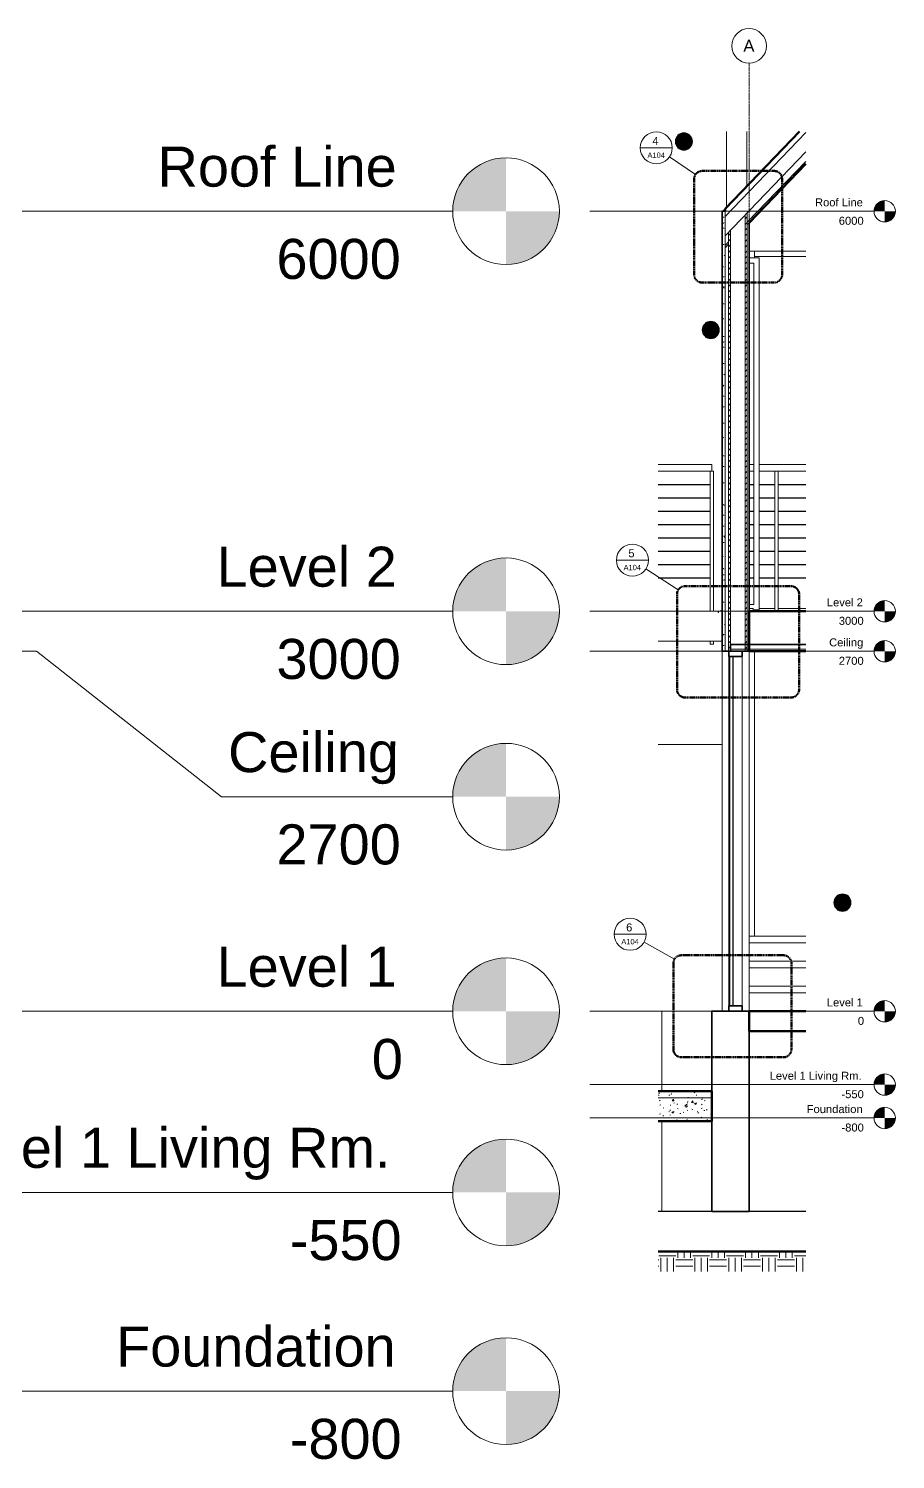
# Model space of a CAD drawing. Header units: millimetres. Extents: x -24070 to 93572, y -3360 to 13033.
# Drawn here: x 82412 to 88911, y -3360 to 7370 of the extents above; entities that cross this region are included whole.
import ezdxf

# ---------------------------------------------------------------- set-up
doc = ezdxf.new("R2010")
doc.units = ezdxf.units.MM
for name, pattern in [('Dash', [6.349999999999998, 3.174999999999999, -3.174999999999999]), ('Dash - Tight', [4.5, 3, -1.5]), ('Grid Line', [22.224999999999994, 12.7, -3.174999999999999, 3.174999999999999, -3.174999999999999])]:
    doc.linetypes.add(name, pattern=pattern)
for name, color, linetype, lineweight in [('A-ANNO-NOTE', 131, 'Continuous', 9), ('A-ANNO-SYMB', 150, 'Continuous', 9), ('A-CLNG', 13, 'Continuous', 9), ('A-DOOR', 31, 'Continuous', 9), ('A-FLOR', 192, 'Continuous', 9), ('A-FLOR-HRAL', 11, 'Continuous', 9), ('A-FLOR-LEVL', 51, 'Continuous', 9), ('A-FLOR-MCUT', 51, 'Continuous', 9), ('A-FLOR-PATT', 8, 'Continuous', 35), ('A-GLAZ', 151, 'Continuous', 9), ('A-GLAZ-CURT', 52, 'Continuous', 9), ('A-GLAZ-CWMG', 51, 'Continuous', 9), ('A-ROOF', 132, 'Continuous', 9), ('A-ROOF-PATT', 132, 'Continuous', 35), ('A-WALL', 113, 'Continuous', 9), ('A-WALL-PATT', 111, 'Continuous', 9), ('C-BLDG-PADS', 91, 'Continuous', 9), ('C-TOPO', 7, 'Continuous', 9), ('L-SITE', 91, 'Continuous', 9), ('S-GRID', 1, 'Continuous', 9), ('S-GRID-IDEN', 1, 'Continuous', 9), ('S-STRS', 31, 'Continuous', 9)]:
    doc.layers.add(name, color=color, linetype=linetype, lineweight=lineweight)
doc.styles.add('Arial', font='arial.ttf', dxfattribs={"height": 299.9999999999997})
doc.styles.add('Arial_3', font='arial.ttf', dxfattribs={"height": 59.99999999999996})
doc.styles.add('Arial_4', font='arial.ttf', dxfattribs={"height": 89.99999999999994})
doc.styles.add('Arial_5', font='arial.ttf', dxfattribs={"height": 39.99999999999998})
doc.styles.add('Arial_B_1', font='arialbd.ttf', dxfattribs={"height": 89.296875})
pattern_1 = [(0, (91074.57133893238, 1850), (162.56, 40.64), [6.706, -115.214, 6.706, -115.214, -650.24]), (0, (91074.57133893238, 1850), (162.56, 40.64), [-243.84, 6.706, -237.134, 6.706, -115.214, -284.48]), (0, (91074.57133893238, 1850), (162.56, 40.64), [-609.6, 6.706, -74.574, 6.706, -196.494]), (120, (91135.53133893239, 1870.32), (-116.4752724097995, 120.4610896391984), [6.705999999999999, -115.214, 6.705999999999999, -115.214, -650.2399999999998]), (120, (91135.53133893239, 1870.32), (-116.4752724097995, 120.4610896391984), [-243.8399999999999, 6.705999999999999, -237.134, 6.705999999999999, -115.214, -284.4799999999999]), (120, (91135.53133893239, 1870.32), (-116.4752724097995, 120.4610896391984), [-609.5999999999998, 6.705999999999999, -74.57399999999997, 6.705999999999999, -196.494]), (240, (91155.85133893238, 1951.6), (-46.08472759020037, -161.1010896391984), [6.706, -115.214, 6.706, -115.214, -650.24]), (240, (91155.85133893238, 1951.6), (-46.08472759020037, -161.1010896391984), [-243.84, 6.706, -237.134, 6.706, -115.214, -284.48]), (240, (91155.85133893238, 1951.6), (-46.08472759020037, -161.1010896391984), [-609.6, 6.706, -74.574, 6.706, -196.494])]
pattern_2 = [(45, (91074.57133893238, 1850), (-21.21320343559643, 21.21320343559643), [])]

# ---------------------------------------------------------------- blocks, each defined once
blk = doc.blocks.new('M_Wind Power Generator - 9 Meters High-397393-Typ_ Wall Section')
at = {"layer": 'L-SITE', "lineweight": 18}
for p, q in [((-2966.770854431857, 6597.592295003196), (-2966.770854431857, 6029.975887697459)), ((-2814.370854431855, 6188.391996481596), (-2814.370854431855, 6597.592295003196))]:
    blk.add_line(p, q, dxfattribs=at)
blk = doc.blocks.new('Entrance door - Entrance door-978910-Typ_ Wall Section')
at = {"layer": 'A-DOOR', "lineweight": 18}
for p, q in [((-2723.006021418379, 5650.000000000001), (-2798.40602141825, 5650.000000000001)), ((-2798.40602141825, 5610), (-2763.006021418382, 5610)), ((-2763.006021418382, 3050), (-2763.006021418382, 5610)), ((-2723.006021418379, 5650.000000000001), (-2723.006021418379, 3010)), ((-2798.406021418252, 3050), (-2763.006021418382, 3050)), ((-2723.006021418379, 3010), (-2768.406021418239, 3010))]:
    blk.add_line(p, q, dxfattribs=at)
blk = doc.blocks.new('Single Window - Standard-818875-Typ_ Wall Section')
at = {"layer": 'A-GLAZ', "lineweight": 18}
for p, q in [((-3000.406021418261, 3006.001329554981), (-3030.406021418259, 3000.000000000005)), ((-2768.406021418237, 3020.000000000005), (-2798.406021418263, 3020.000000000005)), ((-2798.406021418263, 3005.000000000069), (-2768.406021418237, 3005.000000000069)), ((-2768.406021418237, 3005.000000000069), (-2768.406021418237, 3020.000000000005)), ((-3030.406021418259, 3000.000000000005), (-3030.406021418259, 2989.999999999995)), ((-3030.406021418259, 2989.999999999995), (-3028.406021418259, 2989.999999999995)), ((-3028.40602141826, 2998.360463446556), (-3000.406021418263, 3003.961704364537)), ((-3028.406021418259, 2989.999999999995), (-3028.406021418259, 2998.360463446556))]:
    blk.add_line(p, q, dxfattribs=at)
blk = doc.blocks.new('Railing - 25mm-489599-Typ_ Wall Section')
at = {"layer": 'A-FLOR-HRAL', "lineweight": 18}
for p, q in [((-2604.671647354975, 3000), (-2604.671647354975, 4050)), ((-2579.671647354975, 4050), (-2579.671647354975, 3000))]:
    blk.add_line(p, q, dxfattribs=at)
blk = doc.blocks.new('Railing - Railing-567888-Typ_ Wall Section')
at = {"layer": 'A-FLOR-HRAL', "lineweight": 18}
for p, q in [((-2763.006021418388, 3951.587500000004), (-2798.406021418257, 3951.587500000004)), ((-2798.406021418257, 3948.412500000002), (-2763.006021418388, 3948.412500000002)), ((-2604.671647354981, 3951.587500000004), (-2723.006021418382, 3951.587500000004)), ((-2723.006021418382, 3948.412500000002), (-2604.671647354981, 3948.412500000002)), ((-2373.063812032947, 3951.587500000004), (-2579.67164735498, 3951.587500000004)), ((-2579.67164735498, 3948.412500000002), (-2373.063812032947, 3948.412500000002)), ((-2763.006021418388, 3851.587500000003), (-2798.406021418257, 3851.587500000003)), ((-2798.406021418257, 3848.412500000002), (-2763.006021418388, 3848.412500000002)), ((-2604.671647354981, 3851.587500000003), (-2723.006021418382, 3851.587500000003)), ((-2723.006021418382, 3848.412500000002), (-2604.671647354981, 3848.412500000002)), ((-2373.063812032947, 3851.587500000003), (-2579.67164735498, 3851.587500000003)), ((-2579.67164735498, 3848.412500000002), (-2373.063812032947, 3848.412500000002)), ((-2763.006021418388, 3751.587500000004), (-2798.406021418257, 3751.587500000004)), ((-2798.406021418257, 3748.412500000002), (-2763.006021418388, 3748.412500000002)), ((-2763.006021418388, 3651.587500000002), (-2798.406021418257, 3651.587500000002)), ((-2798.406021418257, 3648.412500000002), (-2763.006021418388, 3648.412500000002)), ((-2604.671647354981, 3751.587500000004), (-2723.006021418382, 3751.587500000004)), ((-2723.006021418382, 3748.412500000002), (-2604.671647354981, 3748.412500000002)), ((-2604.671647354981, 3651.587500000002), (-2723.006021418382, 3651.587500000002)), ((-2723.006021418382, 3648.412500000002), (-2604.671647354981, 3648.412500000002)), ((-2373.063812032947, 3751.587500000004), (-2579.67164735498, 3751.587500000004)), ((-2579.67164735498, 3748.412500000002), (-2373.063812032947, 3748.412500000002)), ((-2373.063812032947, 3651.587500000002), (-2579.67164735498, 3651.587500000002)), ((-2579.67164735498, 3648.412500000002), (-2373.063812032947, 3648.412500000002)), ((-2763.006021418388, 3551.587500000002), (-2798.406021418257, 3551.587500000002)), ((-2798.406021418257, 3548.412500000002), (-2763.006021418388, 3548.412500000002)), ((-2604.671647354981, 3551.587500000002), (-2723.006021418382, 3551.587500000002)), ((-2723.006021418382, 3548.412500000002), (-2604.671647354981, 3548.412500000002)), ((-2373.063812032947, 3551.587500000002), (-2579.67164735498, 3551.587500000002)), ((-2579.67164735498, 3548.412500000002), (-2373.063812032947, 3548.412500000002)), ((-2763.006021418388, 3451.587500000002), (-2798.406021418257, 3451.587500000002)), ((-2798.406021418257, 3448.412500000002), (-2763.006021418388, 3448.412500000002)), ((-2604.671647354981, 3451.587500000002), (-2723.006021418382, 3451.587500000002)), ((-2723.006021418382, 3448.412500000002), (-2604.671647354981, 3448.412500000002)), ((-2373.063812032947, 3451.587500000002), (-2579.67164735498, 3451.587500000002)), ((-2579.67164735498, 3448.412500000002), (-2373.063812032947, 3448.412500000002)), ((-2763.006021418388, 3351.587500000002), (-2798.406021418257, 3351.587500000002)), ((-2798.406021418257, 3348.412500000002), (-2763.006021418388, 3348.412500000002)), ((-2604.671647354981, 3351.587500000002), (-2723.006021418382, 3351.587500000002)), ((-2723.006021418382, 3348.412500000002), (-2604.671647354981, 3348.412500000002)), ((-2373.063812032947, 3351.587500000002), (-2579.67164735498, 3351.587500000002)), ((-2579.67164735498, 3348.412500000002), (-2373.063812032947, 3348.412500000002)), ((-2763.006021418388, 3251.587500000002), (-2798.406021418257, 3251.587500000002)), ((-2798.406021418257, 3248.412500000001), (-2763.006021418388, 3248.412500000001)), ((-2604.671647354981, 3251.587500000002), (-2723.006021418382, 3251.587500000002)), ((-2723.006021418382, 3248.412500000001), (-2604.671647354981, 3248.412500000001)), ((-2373.063812032947, 3251.587500000002), (-2579.67164735498, 3251.587500000002)), ((-2579.67164735498, 3248.412500000001), (-2373.063812032947, 3248.412500000001))]:
    blk.add_line(p, q, dxfattribs=at)
blk.add_blockref('Railing - 25mm-489599-Typ_ Wall Section', (0, 0))
blk = doc.blocks.new('Top Rail Type - Top Rail_Internal_-568015-Typ_ Wall Section')
at = {"layer": 'A-FLOR-HRAL', "lineweight": 18}
for p, q in [((-2763.006021418384, 4100), (-2798.406021418253, 4100)), ((-2373.063812032944, 4100), (-2723.006021418379, 4100)), ((-2798.406021418253, 4050), (-2763.006021418383, 4050)), ((-2723.006021418379, 4050), (-2373.063812032944, 4050))]:
    blk.add_line(p, q, dxfattribs=at)
blk = doc.blocks.new('System Panel - Glazed-708065-Typ_ Wall Section')
at = {"layer": 'A-GLAZ-CURT', "lineweight": 18}
h = blk.add_hatch(dxfattribs=at)
h.set_pattern_fill('FP_22', color=256, style=0, pattern_type=2)
h.set_pattern_definition([(70, (-2100.406, 2010), (-973.8946351184752, 248.050881247078), [799.9999999999999, -2500]), (70, (-2108.406, 1810), (-973.8946351184752, 248.050881247078), [1200, -2100]), (70, (-1978.406, 2010), (-973.8946351184752, 248.050881247078), [799.9999999999999, -2500])])
h.paths.add_polyline_path([(-2758.406021418233, 562.4999999999982), (-2373.063812032945, 562.4999999999982), (-2373.063812032945, 2700.000000000002), (-2758.406021418233, 2700.000000000002), (-2758.406021418233, 2322.927980487067)], flags=0)
blk = doc.blocks.new('Rectangular Mullion - 64 x 128 rectangular-708062-Typ_ Wall Section')
at = {"layer": 'A-GLAZ-CWMG', "lineweight": 18}
for q in [(-2758.406021418232, 5700), (-2373.063812032942, 5660.000000000001)]:
    blk.add_line((-2758.406021418232, 5660.000000000001), q, dxfattribs=at)
blk = doc.blocks.new('Rectangular Mullion - 64 x 128 rectangular-526918-Typ_ Wall Section')
at = {"layer": 'A-GLAZ-CWMG', "lineweight": 18}
for p, q in [((-2758.406021418232, 5650), (-2758.406021418232, 5700)), ((-2758.406021418232, 3000.000000000001), (-2758.406021418232, 3010))]:
    blk.add_line(p, q, dxfattribs=at)
blk = doc.blocks.new('System Panel - Glazed-708066-Typ_ Wall Section')
at = {"layer": 'A-GLAZ-CURT', "lineweight": 18}
h = blk.add_hatch(dxfattribs=at)
h.set_pattern_fill('FP_23', color=256, style=0, pattern_type=2)
h.set_pattern_definition([(70, (-2100.406, 4840), (-973.8946351184752, 248.050881247078), [799.9999999999999, -2500]), (70, (-2108.406, 4640), (-973.8946351184752, 248.050881247078), [1200, -2100]), (70, (-1978.406, 4840), (-973.8946351184752, 248.050881247078), [799.9999999999999, -2500])])
h.paths.add_polyline_path([(-2723.00602141838, 3020.000000000002), (-2604.671647354979, 3020.000000000002), (-2604.671647354979, 3248.412500000002), (-2723.00602141838, 3248.412500000002), (-2723.00602141838, 3050.000000000001)], flags=0)
h.paths.add_polyline_path([(-2373.063812032945, 3020.000000000002), (-2373.063812032945, 3248.412500000002), (-2579.671647354978, 3248.412500000002), (-2579.671647354978, 3020.000000000002)], flags=0)
h.paths.add_polyline_path([(-2649.704941065204, 3251.587500000004), (-2604.671647354979, 3251.587500000004), (-2604.671647354979, 3348.412500000003), (-2723.00602141838, 3348.412500000003), (-2723.00602141838, 3251.587500000004)], flags=0)
h.paths.add_polyline_path([(-2579.671647354978, 3251.587500000004), (-2373.063812032945, 3251.587500000004), (-2373.063812032945, 3348.412500000003), (-2579.671647354978, 3348.412500000003), (-2579.671647354978, 3258.01079928747)], flags=0)
h.paths.add_polyline_path([(-2604.671647354979, 3351.587500000004), (-2604.671647354979, 3448.412500000003), (-2723.00602141838, 3448.412500000003), (-2723.00602141838, 3351.587500000004), (-2649.704941065204, 3351.587500000004)], flags=0)
h.paths.add_polyline_path([(-2579.671647354978, 3351.587500000004), (-2373.063812032945, 3351.587500000004), (-2373.063812032945, 3448.412500000003), (-2579.671647354978, 3448.412500000003), (-2579.671647354978, 3391.594059116099)], flags=0)
h.paths.add_polyline_path([(-2604.671647354979, 3451.587500000004), (-2604.671647354979, 3548.412500000003), (-2723.00602141838, 3548.412500000003), (-2723.00602141838, 3451.587500000004), (-2649.704941065204, 3451.587500000004)], flags=0)
h.paths.add_polyline_path([(-2511.384376549075, 3451.587500000004), (-2373.063812032945, 3451.587500000004), (-2373.063812032945, 3548.412500000003), (-2579.671647354978, 3548.412500000003), (-2579.671647354978, 3451.587500000004)], flags=0)
h.paths.add_polyline_path([(-2442.224094291011, 3551.587500000004), (-2373.063812032945, 3551.587500000004), (-2373.063812032945, 3648.412500000003), (-2579.671647354978, 3648.412500000003), (-2579.671647354978, 3551.587500000004), (-2511.384376549075, 3551.587500000004)], flags=0)
h.paths.add_polyline_path([(-2723.00602141838, 3551.587500000004), (-2604.671647354979, 3551.587500000004), (-2604.671647354979, 3648.412500000003), (-2723.00602141838, 3648.412500000003), (-2723.00602141838, 3591.968948859043)], flags=0)
h.paths.add_polyline_path([(-2442.224094291011, 3651.587500000004), (-2373.063812032945, 3651.587500000004), (-2373.063812032945, 3748.412500000003), (-2579.671647354978, 3748.412500000003), (-2579.671647354978, 3651.587500000004), (-2511.384376549075, 3651.587500000004)], flags=0)
h.paths.add_polyline_path([(-2718.865223323267, 3651.587500000004), (-2604.671647354979, 3651.587500000004), (-2604.671647354979, 3748.412500000003), (-2723.00602141838, 3748.412500000003), (-2723.00602141838, 3651.587500000004)], flags=0)
h.paths.add_polyline_path([(-2723.00602141838, 3751.587500000005), (-2604.671647354979, 3751.587500000005), (-2604.671647354979, 3848.412500000004), (-2723.00602141838, 3848.412500000004), (-2723.00602141838, 3792.343838601987)], flags=0)
h.paths.add_polyline_path([(-2511.384376549075, 3751.587500000005), (-2373.063812032945, 3751.587500000005), (-2373.063812032945, 3848.412500000004), (-2579.671647354978, 3848.412500000004), (-2579.671647354978, 3751.587500000005)], flags=0)
h.paths.add_polyline_path([(-2723.00602141838, 3851.587500000004), (-2604.671647354979, 3851.587500000004), (-2604.671647354979, 3948.412500000004), (-2723.00602141838, 3948.412500000004), (-2723.00602141838, 3925.927098430615)], flags=0)
h.paths.add_polyline_path([(-2373.063812032945, 3851.587500000004), (-2373.063812032945, 3948.412500000004), (-2579.671647354978, 3948.412500000004), (-2579.671647354978, 3851.587500000004), (-2511.384376549075, 3851.587500000004)], flags=0)
h.paths.add_polyline_path([(-2604.671647354979, 3951.587500000005), (-2604.671647354979, 4050.000000000004), (-2723.00602141838, 4050.000000000004), (-2723.00602141838, 3951.587500000005), (-2649.704941065204, 3951.587500000005)], flags=0)
h.paths.add_polyline_path([(-2373.063812032945, 3951.587500000005), (-2373.063812032945, 4050.000000000004), (-2579.671647354978, 4050.000000000004), (-2579.671647354978, 3951.587500000005)], flags=0)
h.paths.add_polyline_path([(-2723.00602141838, 4100.000000000005), (-2373.063812032945, 4100.000000000005), (-2373.063812032945, 5660.000000000005), (-2758.406021418233, 5660.000000000005), (-2758.406021418233, 5650.000000000006), (-2723.00602141838, 5650.000000000006), (-2723.00602141838, 4193.093618087873)], flags=0)
blk = doc.blocks.new('Rectangular Mullion - 64 x 128 rectangular-459090-Typ_ Wall Section')
at = {"layer": 'A-GLAZ-CWMG', "lineweight": 18}
blk.add_line((-2758.406021418232, 562.5000000000002), (-2758.406021418232, 2700), dxfattribs=at)
blk = doc.blocks.new('Rectangular Mullion - 64 x 128 rectangular-708064-Typ_ Wall Section')
at = {"layer": 'A-GLAZ-CWMG', "lineweight": 18}
for p, q in [((-2758.406021418232, 3000.000000000001), (-2758.406021418232, 3010)), ((-2604.671647354975, 3020), (-2723.006021418377, 3020)), ((-2373.063812032942, 3020), (-2579.671647354975, 3020))]:
    blk.add_line(p, q, dxfattribs=at)
blk = doc.blocks.new('Railing - 25mm-490134-Typ_ Wall Section')
at = {"layer": 'A-FLOR-HRAL', "lineweight": 18}
for p, q in [((-3090.906021421626, 3000.000000000001), (-3090.906021421626, 4049.999999999999)), ((-3065.906021421626, 4049.999999999999), (-3078.406021421624, 4049.999999999999)), ((-3065.906021421626, 3000.000000000001), (-3065.906021421626, 4049.999999999999)), ((-3090.906021421626, 2753), (-3090.906021421626, 2775.000000000001)), ((-3090.906021421626, 2753), (-3065.906021421626, 2753)), ((-3065.906021421626, 2753), (-3065.906021421626, 2775.000000000001))]:
    blk.add_line(p, q, dxfattribs=at)
blk = doc.blocks.new('Railing - Railing-931570-Typ_ Wall Section')
at = {"layer": 'A-FLOR-HRAL', "lineweight": 18}
for p, q in [((-3090.906021421632, 3951.587500000004), (-3479.628328161979, 3951.587500000004)), ((-3479.628328161979, 3948.412500000002), (-3090.906021421632, 3948.412500000002)), ((-3090.906021421632, 3851.587500000003), (-3479.628328161979, 3851.587500000003)), ((-3479.628328161979, 3848.412500000002), (-3090.906021421632, 3848.412500000002)), ((-3090.906021421632, 3751.587500000004), (-3479.628328161979, 3751.587500000004)), ((-3479.628328161979, 3748.412500000002), (-3090.906021421632, 3748.412500000002)), ((-3090.906021421632, 3651.587500000002), (-3479.628328161979, 3651.587500000002)), ((-3479.628328161979, 3648.412500000002), (-3090.906021421632, 3648.412500000002)), ((-3090.906021421632, 3551.587500000002), (-3479.628328161979, 3551.587500000002)), ((-3479.628328161979, 3548.412500000002), (-3090.906021421632, 3548.412500000002)), ((-3090.906021421632, 3451.587500000002), (-3479.628328161979, 3451.587500000002)), ((-3479.628328161979, 3448.412500000002), (-3090.906021421632, 3448.412500000002)), ((-3090.906021421632, 3351.587500000002), (-3479.628328161979, 3351.587500000002)), ((-3479.628328161979, 3348.412500000002), (-3090.906021421632, 3348.412500000002)), ((-3090.906021421632, 3251.587500000002), (-3479.628328161979, 3251.587500000002)), ((-3479.628328161979, 3248.412500000001), (-3090.906021421632, 3248.412500000001))]:
    blk.add_line(p, q, dxfattribs=at)
blk.add_blockref('Railing - 25mm-490134-Typ_ Wall Section', (0, 0))
blk = doc.blocks.new('Top Rail Type - Top Rail_Internal_-931575-Typ_ Wall Section')
at = {"layer": 'A-FLOR-HRAL', "lineweight": 18}
for p, q in [((-3078.406021421626, 4100), (-3479.628328161975, 4100)), ((-3078.406021421626, 4100), (-3078.406021421626, 4050)), ((-3078.406021421626, 4050), (-3479.628328161975, 4050))]:
    blk.add_line(p, q, dxfattribs=at)
blk = doc.blocks.new('System Panel - Glazed-976966-Typ_ Wall Section')
at = {"layer": 'A-GLAZ-CURT', "lineweight": 25}
for p, q in [((-2943.856021419328, 2660.000000000149), (-2943.856021419328, 40)), ((-2918.456021419328, 2660.000000000149), (-2943.856021419328, 2660.000000000149)), ((-2918.456021419328, 40), (-2918.456021419328, 2660.000000000149)), ((-2943.856021419328, 40), (-2918.456021419328, 40))]:
    blk.add_line(p, q, dxfattribs=at)
blk = doc.blocks.new('Rectangular Mullion - 64 x 128 rectangular-909207-Typ_ Wall Section')
at = {"layer": 'A-GLAZ-CWMG', "lineweight": 35}
for p, q in [((-2949.406021419327, 2699.999999999963), (-2949.406021419327, 2659.999999999963)), ((-2849.406021419327, 2699.999999999963), (-2949.406021419327, 2699.999999999963)), ((-2849.406021419327, 2659.999999999963), (-2849.406021419327, 2699.999999999963)), ((-2949.406021419327, 2659.999999999963), (-2849.406021419327, 2659.999999999963))]:
    blk.add_line(p, q, dxfattribs=at)
blk = doc.blocks.new('Rectangular Mullion - 64 x 128 rectangular-485517-Typ_ Wall Section')
at = {"layer": 'A-GLAZ-CWMG', "lineweight": 35}
for p, q in [((-2949.406021419327, 40.00000000000011), (-2949.406021419327, 0)), ((-2849.406021419327, 40.00000000000011), (-2949.406021419327, 40.00000000000011)), ((-2949.406021419327, 0), (-2849.406021419327, 0)), ((-2849.406021419327, 0), (-2849.406021419327, 40.00000000000011))]:
    blk.add_line(p, q, dxfattribs=at)
blk = doc.blocks.new('Rectangular Mullion - 64 x 128 rectangular-976962-Typ_ Wall Section')
at = {"layer": 'A-GLAZ-CWMG', "lineweight": 18}
for p, q in [((-2949.406021419195, 39.99999999999962), (-2949.406021419195, 2659.999999999963)), ((-2849.406021419195, 2659.999999999963), (-2849.406021419195, 39.99999999999955))]:
    blk.add_line(p, q, dxfattribs=at)
blk = doc.blocks.new('Level - M_Level Head - Circle-24867-Building Section')
at = {"layer": 'A-FLOR-LEVL'}
h = blk.add_hatch(color=256, dxfattribs=at)
edge = h.paths.add_edge_path(flags=0)
edge.add_line((27833.9922750281, 1.288203209421295e-12), (27433.9922750281, 1.288203209421295e-12))
edge.add_arc((27833.9922750281, -1.394048223685772e-13), 399.9999999999994, 90.00000000000028, 180.0000000000002, ccw=False)
edge.add_line((27833.9922750281, 399.9999999999997), (27833.9922750281, 1.307398633798584e-12))
h = blk.add_hatch(color=256, dxfattribs=at)
edge = h.paths.add_edge_path(flags=0)
edge.add_line((27833.9922750281, -399.9999999999997), (27833.9922750281, -2.614797267597169e-12))
edge.add_line((27833.9922750281, -2.590844205840879e-12), (28233.9922750281, -2.590844205840879e-12))
edge.add_arc((27833.9922750281, -1.586231146433191e-13), 399.9999999999991, 269.99999999999994, 359.9999999999998, ccw=False)
blk.add_circle((27833.9922750281, 0), 400, dxfattribs=at)
blk = doc.blocks.new('Level - M_Level Head - Circle-24867-Typ_ Wall Section')
at = {"layer": 'A-FLOR-LEVL'}
h = blk.add_hatch(color=256, dxfattribs=at)
edge = h.paths.add_edge_path(flags=0)
edge.add_line((-1781.311960356177, 2.576406418842591e-13), (-1861.311960356177, 2.576406418842591e-13))
edge.add_arc((-1781.311960356177, -2.788096447371544e-14), 79.99999999999996, 90.00000000000028, 180.0000000000003, ccw=False)
edge.add_line((-1781.311960356177, 79.99999999999997), (-1781.311960356177, 2.557953848736361e-13))
h = blk.add_hatch(color=256, dxfattribs=at)
edge = h.paths.add_edge_path(flags=0)
edge.add_line((-1781.311960356177, -79.99999999999997), (-1781.311960356177, -5.115907697472721e-13))
edge.add_line((-1781.311960356177, -5.18168841168176e-13), (-1701.311960356177, -5.18168841168176e-13))
edge.add_arc((-1781.311960356177, -3.172462292866384e-14), 79.99999999999973, 269.99999999999994, 359.9999999999997, ccw=False)
blk.add_circle((-1781.311960356177, 0), 80.00000000000003, dxfattribs=at)
blk = doc.blocks.new('Grid - M_Grid Head - Circle-24584-Typ_ Wall Section')
at = {"layer": 'S-GRID-IDEN'}
blk.add_circle((-2798.406021418401, 7239.517175196876), 129.9999999999995, dxfattribs=at)
blk = doc.blocks.new('Detail View - Metric Callout-1141-Typ_ Wall Section')
at = {"layer": 'A-ANNO-SYMB'}
blk.add_line((-3613.931693255463, 6475.653700603214), (-3373.931693255464, 6475.653700603214), dxfattribs=at)
for radius, start, end in [(119.9999999999995, 0, 180), (120.0000000000002, 179.9999999999999, 359.9999999999986)]:
    blk.add_arc((-3493.931693255463, 6475.653700603214), radius, start, end, dxfattribs=at)
blk = doc.blocks.new('Help Button - Select for Help Link-961908-Typ_ Wall Section')
at = {"layer": 'A-ANNO-NOTE'}
h = blk.add_hatch(color=256, dxfattribs=at)
edge = h.paths.add_edge_path(flags=0)
edge.add_arc((-3286.564182999171, 6522.795584549456), 63.49999999999905, 2.035554996136651e-13, 180.0000000000002)
edge.add_arc((-3286.564182999171, 6522.795584549456), 63.5, 180, 360)
at = {"layer": 'A-ANNO-NOTE', "lineweight": 25}
for radius, start, end in [(63.5, 0, 180), (63.50000000000055, 179.9999999999998, 359.9999999999994)]:
    blk.add_arc((-3286.564182999171, 6522.795584549456), radius, start, end, dxfattribs=at)
at = {"layer": 'A-ANNO-NOTE', "insert": (-3300.209716671689, 6565.920993721647), "char_height": 89.296875, "width": 91.39237499999999, "attachment_point": 1, "style": 'Arial_B_1'}
blk.add_mtext('\\fArial|b1|i0|c0|p34|;?', dxfattribs=at)

msp = doc.modelspace()

# ---------------------------------------------------------------- hatches: boundary and pattern name
at = {"layer": 'A-FLOR-PATT', "lineweight": 18}
h = msp.add_hatch(dxfattribs=at)
h.set_pattern_fill('FP_31', color=256, style=0, pattern_type=2)
h.set_pattern_definition(pattern_1)
h.paths.add_polyline_path([(87534.18031751405, -650.0000000000017), (87534.18031751405, -600.0000000000022), (87132.9580107704, -600.0000000000022), (87132.9580107704, -650.0000000000017)], flags=0)
h = msp.add_hatch(dxfattribs=at)
h.set_pattern_fill('FP_34', color=256, style=0, pattern_type=2)
h.set_pattern_definition([(49.99999999999999, (91074.57133893238, 1850), (145.7474041276593, -12.75072954966802), [15.24, -167.64]), (355, (91074.57133893238, 1850), (-28.19388970478457, 152.8458841327252), [12.192, -134.112]), (100.451, (91086.71733893237, 1848.937), (117.5539287749401, 140.0937436203926), [12.952, -142.472]), (46.184, (91074.57133893238, 1890.64), (216.8635307148753, -33.634186401314), [22.86, -251.46]), (96.63599999999998, (91092.64333893238, 1887.837), (189.9220056833682, 197.9417706225916), [19.428, -213.708]), (351.184, (91074.57133893238, 1890.64), (189.9245365043624, 197.94036695329), [18.288, -201.168]), (21, (91094.89133893237, 1880.48), (121.2918755636222, -81.81178299156417), [15.24, -167.64]), (326, (91094.89133893237, 1880.48), (49.44222348588302, 147.3506913786698), [12.192, -134.112]), (71.45100000000001, (91104.99933893238, 1873.662), (170.7337774017138, 65.53747344948576), [12.952, -142.472]), (37.50000000000001, (91074.57133893238, 1850), (2.470864848299708, 67.64346286893831), [6.706, -125.781, 6.706, -129.438, -134.62]), (37.50000000000001, (91074.57133893238, 1850), (2.470864848299708, 67.64346286893831), [-268.63, 6.706, -127.914]), (7.499999999999999, (91074.57133893238, 1850), (53.45543051961907, 80.14397662932741), [6.706, -70.917, 6.706, -122.733, -51.308]), (7.499999999999999, (91074.57133893238, 1850), (53.45543051961907, 80.14397662932741), [-207.061, 6.706, -44.602]), (327.5, (91029.25833893238, 1850), (108.4723289471923, -4.582853998559251), [6.706, -44.09399999999999, 6.706, -151.79, -210.312]), (327.5, (91029.25833893238, 1850), (108.4723289471923, -4.582853998559251), [-209.296, 6.706, -203.606]), (317.5, (91008.93833893238, 1850), (118.5030968426408, 20.34169158904176), [6.706, -59.334, 6.706, -98.552, -149.352]), (317.5, (91008.93833893238, 1850), (118.5030968426408, 20.34169158904176), [-171.298, 6.706, -142.646])])
h.paths.add_polyline_path([(87132.9580107704, -825.0000000000031), (87534.18031751405, -825.0000000000031), (87534.18031751405, -650.0000000000017), (87132.9580107704, -650.0000000000017)], flags=0)
at = {"layer": 'A-ROOF-PATT', "lineweight": 18}
h = msp.add_hatch(dxfattribs=at)
h.set_pattern_fill('FP_31', color=256, style=0, pattern_type=2)
h.set_pattern_definition(pattern_1)
h.paths.add_polyline_path([(87634.18031751411, 5726.517164079964), (87659.18031751411, 5752.504058565548), (87659.18031751411, 5769.812825853405), (87634.18031751411, 5743.82593136782)], flags=0)
h.paths.add_polyline_path([(87801.18031751411, 5900.10961924368), (88239.52252689943, 6355.755728998692), (88239.52252689943, 6373.064496286547), (87801.18031751411, 5917.418386531538)], flags=0)
at = {"layer": 'A-WALL-PATT', "lineweight": 18}
h = msp.add_hatch(dxfattribs=at)
h.set_pattern_fill('FP_31', color=256, style=0, pattern_type=2)
h.set_pattern_definition(pattern_1)
h.paths.add_polyline_path([(87634.18031751411, 2699.999999999916), (87634.18031751411, 6000.000000000005), (87612.18031751411, 6000.000000000005), (87612.18031751411, 2699.999999999916)], flags=0)
h = msp.add_hatch(dxfattribs=at)
h.set_pattern_fill('FP_32', color=256, style=0, pattern_type=2)
h.set_pattern_definition(pattern_2)
h.paths.add_polyline_path([(87801.18031751411, 2699.999999999916), (87801.18031751411, 5989.538250230938), (87786.18031751411, 5973.946113539584), (87786.18031751411, 2699.999999999916)], flags=0)
h = msp.add_hatch(dxfattribs=at)
h.set_pattern_fill('FP_32', color=256, style=0, pattern_type=2)
h.set_pattern_definition(pattern_2)
h.paths.add_polyline_path([(87674.18031751411, 2699.999999999916), (87674.18031751411, 5857.524826244156), (87659.18031751411, 5841.932689552806), (87659.18031751411, 2699.999999999916)], flags=0)
at = {"layer": 'C-TOPO', "lineweight": 18}
h = msp.add_hatch(dxfattribs=at)
h.set_pattern_fill('FP_33', color=256, style=0, pattern_type=2)
h.set_pattern_definition([(0, (91074.57133893238, 1850), (127, 127), [127, -127]), (0, (91074.57133893238, 1897.625), (127, 127), [127, -127]), (0, (91074.57133893238, 1945.25), (127, 127), [127, -127]), (90, (91090.44633893238, 1961.125), (-127, 127), [127, -127]), (90, (91138.07133893238, 1961.125), (-127, 127), [127, -127]), (90, (91185.69633893238, 1961.125), (-127, 127), [127, -127])])
h.paths.add_polyline_path([(88239.52252689943, -1951.736334029061), (88239.52252689943, -1800.159527223596), (87132.9580107704, -1800.159527223596), (87132.9580107704, -1951.736334029061)], flags=0)

# ---------------------------------------------------------------- linework, layer by layer
at = {"layer": 'A-ANNO-SYMB'}
for p, q in [((87412.73124483581, 6275.829944758342), (87217.90909910479, 6408.210735998033)), ((87283.54195121929, 3160.769505490161), (87040.18813794582, 3318.306436833077)), ((87254.4602542406, 389.8771306431708), (87026.93862265702, 518.6704860652408))]:
    msp.add_line(p, q, dxfattribs=at)
at = {"layer": 'A-ANNO-SYMB', "linetype": 'Dash', "lineweight": 70}
for p, q in [((87402.35847154974, 6242.108462455751), (87402.35847154974, 5525.079415622201)), ((88002.55039581282, 6302.108462455752), (87462.35847154974, 6302.108462455752)), ((88062.55039581282, 5525.079415622201), (88062.55039581282, 6242.108462455751)), ((87462.35847154974, 5465.079415622201), (88002.55039581282, 5465.079415622201)), ((87273.9092967778, 3128.163823448684), (87273.9092967778, 2413.456027259127)), ((88129.39526679214, 3188.163823448684), (87333.9092967778, 3188.163823448684)), ((88189.39526679214, 2413.456027259128), (88189.39526679214, 3128.163823448684)), ((87333.9092967778, 2353.456027259127), (88129.39526679214, 2353.456027259127)), ((87246.67492509294, 360.319929358506), (87246.67492509294, -284.6288450272126)), ((88071.82993545357, 420.319929358506), (87306.67492509294, 420.319929358506)), ((88131.82993545357, -284.6288450272125), (88131.82993545357, 360.319929358506)), ((87306.67492509294, -344.6288450272125), (88071.82993545357, -344.6288450272125))]:
    msp.add_line(p, q, dxfattribs=at)
for centre, radius, start, end in [((87462.35847154974, 6242.108462455751), 60, 90, 180), ((88002.55039581282, 6242.108462455751), 60, 0, 90), ((87462.35847154974, 5525.079415622201), 60, 180, 269.9999999999996), ((88002.55039581282, 5525.079415622201), 60, 269.9999999999996, 0), ((87333.9092967778, 3128.163823448684), 60, 90, 180), ((88129.39526679214, 3128.163823448684), 60, 0, 90), ((87333.9092967778, 2413.456027259127), 60, 180, 269.9999999999996), ((88129.39526679214, 2413.456027259128), 60, 269.9999999999996, 0), ((87306.67492509294, 360.319929358506), 60, 90, 180), ((88071.82993545357, 360.319929358506), 60.00000000000003, 2.544443745170813e-14, 90.00000000000004), ((87306.67492509294, -284.6288450272126), 60.00000000000004, 180, 269.9999999999997), ((88071.82993545357, -284.6288450272125), 60, 269.9999999999996, 0)]:
    msp.add_arc(centre, radius, start, end, dxfattribs=at)
at = {"layer": 'A-CLNG', "lineweight": 35}
for p, q in [((88239.52252689944, 2750.000000000001), (87674.18031751353, 2750.000000000001)), ((87674.18031751353, 2750.000000000001), (87674.18031751353, 2700)), ((87674.18031751353, 2700), (87814.18031751306, 2700))]:
    msp.add_line(p, q, dxfattribs=at)
at = {"layer": 'A-CLNG', "lineweight": 18}
msp.add_line((88239.52252689944, 2715), (87674.18031751353, 2715), dxfattribs=at)
at = {"layer": 'A-FLOR', "lineweight": 18}
for p, q in [((87132.95801077041, 3000), (87582.18031751411, 3000)), ((87592.3761841388, 3000), (87612.18031751411, 3000)), ((87612.18031751411, 2775), (87132.95801077041, 2775))]:
    msp.add_line(p, q, dxfattribs=at)
at = {"layer": 'A-FLOR', "lineweight": 50}
for p, q in [((88239.52252689944, 3000), (87814.18031751306, 3000)), ((87814.18031751306, 3000), (87814.18031751306, 2700)), ((87814.18031751306, 2700), (88239.52252689944, 2700)), ((88239.52252689944, 0), (87814.18031751378, 0)), ((87814.18031751378, 0), (87814.18031751378, -150)), ((87814.18031751378, -150), (88239.52252689944, -150)), ((87534.18031751405, -600), (87132.95801077041, -600)), ((87534.18031751405, -825), (87534.18031751405, -600)), ((87132.95801077041, -825), (87534.18031751405, -825))]:
    msp.add_line(p, q, dxfattribs=at)
at = {"layer": 'A-FLOR-LEVL', "linetype": 'Dash - Tight'}
for p, q in [((32606.86192393297, 6000), (85591.97579785572, 6000)), ((86621.0029415576, 6000), (88751.2743785762, 6000)), ((32606.86192393297, 3000), (85591.97579785572, 3000)), ((86621.0029415576, 3000), (88751.2743785762, 3000)), ((32606.86192393297, 2699.999999999925), (82472.46176702967, 2700.000000000272)), ((86621.0029415576, 2700.000000000077), (88751.2743785762, 2700.000000000092)), ((32606.86192393296, 0), (85591.97579785572, 0)), ((86621.0029415576, 0), (88751.2743785762, 0)), ((86621.0029415576, -550), (88751.2743785762, -550)), ((86621.0029415576, -799.9999999999998), (88751.2743785762, -799.9999999999998))]:
    msp.add_line(p, q, dxfattribs=at)
at = {"layer": 'A-FLOR-LEVL'}
for p, q in [((82472.46176702967, 2700.000000000272), (83857.98919982865, 1609.322630086599)), ((83857.98919982865, 1609.322630086599), (85591.97579785575, 1609.322630086612)), ((81928.22037426558, -1358.071738490862), (85591.97579785572, -1358.071738490862)), ((82130.13740250493, -2848.419197675386), (85591.97579785572, -2848.419197675386))]:
    msp.add_line(p, q, dxfattribs=at)
at = {"layer": 'A-FLOR-MCUT', "lineweight": 18}
msp.add_line((87534.18031751405, -650), (87132.95801077041, -650), dxfattribs=at)
at = {"layer": 'A-ROOF', "lineweight": 50}
for p, q in [((88191.87573769907, 6597.592295003189), (87634.18031751412, 6017.881413425536)), ((87814.18031751411, 5913.622804376179), (88239.52252689944, 6355.755728998686)), ((87634.18031751412, 6017.881413425536), (87634.18031751412, 6000))]:
    msp.add_line(p, q, dxfattribs=at)
at = {"layer": 'A-ROOF', "lineweight": 18}
for p, q in [((87634.18031751412, 5960.185522466018), (88239.52252689944, 6589.424087384744)), ((87634.18031751412, 5815.945795067219), (88239.52252689944, 6445.184359985942)), ((87801.18031751411, 5917.418386531533), (88239.52252689944, 6373.064496286542)), ((87801.18031751411, 5900.109619243674), (87814.18031751411, 5913.622804376179)), ((87634.18031751412, 5743.825931367816), (87659.18031751411, 5769.8128258534)), ((87634.18031751412, 5726.517164079959), (87659.18031751411, 5752.504058565542))]:
    msp.add_line(p, q, dxfattribs=at)
at = {"layer": 'A-WALL', "lineweight": 18}
for p, q in [((87634.18031751414, 6017.881413425536), (87616.97797977862, 6000)), ((87634.18031751411, 2699.999999999915), (87634.18031751412, 6000)), ((87786.18031751411, 2699.999999999915), (87786.18031751411, 5973.94611353958)), ((87801.18031751411, 2699.999999999915), (87801.18031751411, 5989.538250230933)), ((87659.18031751411, 2699.999999999915), (87659.18031751411, 5841.9326895528)), ((87674.18031751411, 2699.999999999915), (87674.18031751411, 5857.524826244152)), ((87814.18031751414, 5700), (88239.52252689944, 5700)), ((87612.18031751364, 0), (87612.18031751364, 2699.999999999963)), ((87814.18031751364, 2699.999999999963), (87814.18031751364, 0)), ((87612.18031751364, 2000), (87132.95801077041, 2000)), ((87534.18031751076, 0), (87161.15744904974, 0)), ((87161.15744904974, 0), (87161.15744904974, -599.9999999999993)), ((87161.15744904974, -824.9999999999991), (87161.15744904974, -1500))]:
    msp.add_line(p, q, dxfattribs=at)
at = {"layer": 'A-WALL', "lineweight": 35}
for p, q in [((87612.18031751411, 6000), (87612.18031751411, 2699.999999999915)), ((87634.18031751412, 6000), (87612.18031751411, 6000)), ((87814.18031751411, 2699.999999999915), (87814.18031751411, 5913.622804376179)), ((87612.18031751411, 2699.999999999915), (87674.18031751353, 2700)), ((87814.18031751076, 0), (87534.18031751076, 0)), ((87534.18031751076, 0), (87534.18031751076, -1500)), ((87814.18031751076, -1500), (87814.18031751076, 0)), ((87534.18031751076, -1500), (87814.18031751076, -1500))]:
    msp.add_line(p, q, dxfattribs=at)
at = {"layer": 'C-BLDG-PADS', "lineweight": 25}
for p, q in [((88239.52252689944, -1500), (87132.95801077041, -1500)), ((87132.95801077041, -1800), (88239.52252689944, -1800))]:
    msp.add_line(p, q, dxfattribs=at)
at = {"layer": 'C-TOPO', "lineweight": 100}
msp.add_line((88239.52252689944, -1800.159527223592), (87132.95801077041, -1800.159527223592), dxfattribs=at)
at = {"layer": 'C-TOPO', "lineweight": 18}
msp.add_line((88239.52252689943, -1800.159597015385), (87132.9580107704, -1800.159597015385), dxfattribs=at)
at = {"layer": 'S-GRID', "linetype": 'Grid Line'}
msp.add_line((87814.18031751398, -304.8000000000006), (87814.18031751398, 7109.51717519688), dxfattribs=at)
at = {"layer": 'S-STRS', "lineweight": 18}
for p, q in [((87814.18031751412, 562.5), (88239.52252689944, 562.5)), ((88239.52252689944, 512.5), (87814.18031751412, 512.5)), ((88239.52252689944, 512.5), (87814.18031751412, 512.5)), ((87814.18031751411, 375), (88239.52252689944, 375)), ((88239.52252689944, 325), (87814.18031751411, 325)), ((88239.52252689944, 325), (87814.18031751411, 325)), ((87814.18031751411, 187.5), (88239.52252689944, 187.5)), ((88239.52252689944, 137.5), (87814.18031751411, 137.5)), ((88239.52252689944, 137.5), (87814.18031751411, 137.5))]:
    msp.add_line(p, q, dxfattribs=at)

# ---------------------------------------------------------------- block references
at = {"layer": 'A-ANNO-NOTE'}
for p in [(90612.58633893238, 0), (90813.3719483545, -1413.435093020333), (91800.46864284715, -5707.833053182381)]:
    msp.add_blockref('Help Button - Select for Help Link-961908-Typ_ Wall Section', p, dxfattribs=at)
at = {"layer": 'A-ANNO-SYMB'}
for p in [(90612.58633893238, 0), (90433.38514008427, -3092.135899687186), (90416.44097420781, -5897.868811968645)]:
    msp.add_blockref('Detail View - Metric Callout-1141-Typ_ Wall Section', p, dxfattribs=at)
at = {"layer": 'A-DOOR', "lineweight": 18}
msp.add_blockref('Entrance door - Entrance door-978910-Typ_ Wall Section', (90612.58633893238, 0), dxfattribs=at)
at = {"layer": 'A-FLOR-HRAL', "lineweight": 18}
for name in ['Top Rail Type - Top Rail_Internal_-931575-Typ_ Wall Section', 'Top Rail Type - Top Rail_Internal_-568015-Typ_ Wall Section', 'Railing - Railing-931570-Typ_ Wall Section', 'Railing - Railing-567888-Typ_ Wall Section']:
    msp.add_blockref(name, (90612.58633893238, 0), dxfattribs=at)
at = {"layer": 'A-FLOR-LEVL'}
for name, p in [('Level - M_Level Head - Circle-24867-Building Section', (58157.98352282759, 5999.999999999996)), ('Level - M_Level Head - Circle-24867-Typ_ Wall Section', (90612.58633893238, 5999.999999999998)), ('Level - M_Level Head - Circle-24867-Building Section', (58157.98352282759, 2999.999999999998)), ('Level - M_Level Head - Circle-24867-Typ_ Wall Section', (90612.58633893238, 2999.999999999999)), ('Level - M_Level Head - Circle-24867-Typ_ Wall Section', (90612.58633893238, 2700.000000000091)), ('Level - M_Level Head - Circle-24867-Building Section', (58157.98352282759, 1609.322630086611)), ('Level - M_Level Head - Circle-24867-Building Section', (58157.98352282759, 0)), ('Level - M_Level Head - Circle-24867-Typ_ Wall Section', (90612.58633893238, 0)), ('Level - M_Level Head - Circle-24867-Typ_ Wall Section', (90612.58633893238, -549.9999999999998)), ('Level - M_Level Head - Circle-24867-Typ_ Wall Section', (90612.58633893238, -799.9999999999992)), ('Level - M_Level Head - Circle-24867-Building Section', (58157.98352282759, -1358.071738490861)), ('Level - M_Level Head - Circle-24867-Building Section', (58157.98352282759, -2848.419197675385))]:
    msp.add_blockref(name, p, dxfattribs=at)
at = {"layer": 'A-GLAZ', "lineweight": 18}
msp.add_blockref('Single Window - Standard-818875-Typ_ Wall Section', (90612.58633893238, 0), dxfattribs=at)
at = {"layer": 'A-GLAZ-CURT', "lineweight": 18}
for name in ['System Panel - Glazed-708066-Typ_ Wall Section', 'System Panel - Glazed-708065-Typ_ Wall Section', 'System Panel - Glazed-976966-Typ_ Wall Section']:
    msp.add_blockref(name, (90612.58633893238, 0), dxfattribs=at)
at = {"layer": 'A-GLAZ-CWMG', "lineweight": 18}
for name in ['Rectangular Mullion - 64 x 128 rectangular-708062-Typ_ Wall Section', 'Rectangular Mullion - 64 x 128 rectangular-526918-Typ_ Wall Section', 'Rectangular Mullion - 64 x 128 rectangular-708064-Typ_ Wall Section', 'Rectangular Mullion - 64 x 128 rectangular-909207-Typ_ Wall Section', 'Rectangular Mullion - 64 x 128 rectangular-459090-Typ_ Wall Section', 'Rectangular Mullion - 64 x 128 rectangular-976962-Typ_ Wall Section', 'Rectangular Mullion - 64 x 128 rectangular-485517-Typ_ Wall Section']:
    msp.add_blockref(name, (90612.58633893238, 0), dxfattribs=at)
at = {"layer": 'L-SITE', "lineweight": 18}
msp.add_blockref('M_Wind Power Generator - 9 Meters High-397393-Typ_ Wall Section', (90612.58633893238, 0), dxfattribs=at)
at = {"layer": 'S-GRID-IDEN'}
msp.add_blockref('Grid - M_Grid Head - Circle-24584-Typ_ Wall Section', (90612.58633893238, 0), dxfattribs=at)

# ---------------------------------------------------------------- texts
at = {"layer": 'A-ANNO-SYMB', "attachment_point": 1}
for s, insert, char_height, width, style in [('4', (87088.68479956136, 6557.162109821554), 59.99999999999997, 57.72149999999996, 'Arial_3'), ('A104', (87052.67379572315, 6440.376280114331), 39.99999999999998, 161.9408749999999, 'Arial_5'), ('5', (86909.48360071325, 3465.02621013437), 59.99999999999997, 57.72149999999996, 'Arial_3'), ('A104', (86873.47259687504, 3348.240380427146), 39.99999999999998, 161.9408749999999, 'Arial_5'), ('6', (86892.53943483681, 659.2932978529107), 59.99999999999997, 57.72149999999996, 'Arial_3'), ('A104', (86856.52843099859, 542.507468145687), 39.99999999999998, 161.9408749999999, 'Arial_5')]:
    msp.add_mtext(s, dxfattribs=dict(at, insert=insert, char_height=char_height, width=width, style=style))
at = {"layer": 'A-FLOR-LEVL', "attachment_point": 1}
for s, insert, char_height, width, style in [('Roof Line', (83378.72970534, 6484.386228997507), 299.9999999999997, 2212.657499999998, 'Arial'), ('Roof Line', (88308.62516007306, 6096.877245799501), 59.99999999999996, 442.5314999999998, 'Arial_3'), ('6000', (88486.97974824844, 5958.510942530596), 59.99999999999996, 230.8859999999999, 'Arial_3'), ('6000', (84270.50264621689, 5792.554712652987), 299.9999999999997, 1154.429999999999, 'Arial'), ('Level 2', (83821.72970534, 3484.38622899751), 299.9999999999997, 1675.526874999998, 'Arial'), ('Level 2', (88397.22516007307, 3096.877245799501), 59.99999999999996, 335.1053749999999, 'Arial_3'), ('3000', (88486.97974824844, 2958.510942530598), 59.99999999999996, 230.8859999999999, 'Arial_3'), ('3000', (84270.50264621689, 2792.55471265299), 299.9999999999997, 1154.429999999999, 'Arial'), ('Ceiling', (88414.42516007306, 2796.877245799594), 59.99999999999996, 314.2614999999998, 'Arial_3'), ('2700', (88486.97974824844, 2658.51094253069), 59.99999999999996, 230.8859999999999, 'Arial_3'), ('Ceiling', (83907.72970534003, 2093.708859084123), 299.9999999999997, 1571.307499999999, 'Arial'), ('2700', (84270.50264621692, 1401.877342739602), 299.9999999999997, 1154.429999999999, 'Arial'), ('Level 1', (83821.72970534, 484.3862289975124), 299.9999999999997, 1675.526874999998, 'Arial'), ('Level 1', (88397.22516007307, 96.87724579950252), 59.99999999999996, 335.1053749999999, 'Arial_3'), ('0', (88629.97974824844, -41.48905746940176), 59.99999999999996, 57.72149999999996, 'Arial_3'), ('0', (84985.50264621689, -207.4452873470087), 299.9999999999997, 288.6074999999997, 'Arial'), ('Level 1 Living Rm.', (87968.62516007306, -453.1227542004972), 59.99999999999996, 854.5988749999996, 'Arial_3'), ('-550', (88506.97974824844, -591.4890574694015), 59.99999999999996, 206.8353749999999, 'Arial_3'), ('Foundation', (88246.42516007306, -703.1227542004966), 59.99999999999996, 517.8901249999997, 'Arial_3'), ('Level 1 Living Rm.', (81678.72970534001, -873.6855094933491), 299.9999999999997, 4272.994374999996, 'Arial'), ('-800', (88506.97974824844, -841.489057469401), 59.99999999999996, 206.8353749999999, 'Arial_3'), ('-550', (84370.50264621689, -1565.51702583787), 299.9999999999997, 1034.176874999999, 'Arial'), ('Foundation', (83067.72970534, -2364.032968677872), 299.9999999999997, 2589.450624999997, 'Arial'), ('-800', (84370.50264621689, -3055.864485022393), 299.9999999999997, 1034.176874999999, 'Arial')]:
    msp.add_mtext(s, dxfattribs=dict(at, insert=insert, char_height=char_height, width=width, style=style))
at = {"layer": 'S-GRID-IDEN', "insert": (87771.15590361059, 7286.030438282028), "char_height": 89.99999999999994, "width": 102.6159999999999, "attachment_point": 1, "style": 'Arial_4'}
msp.add_mtext('A', dxfattribs=at)

doc.saveas('drawing.dxf')
